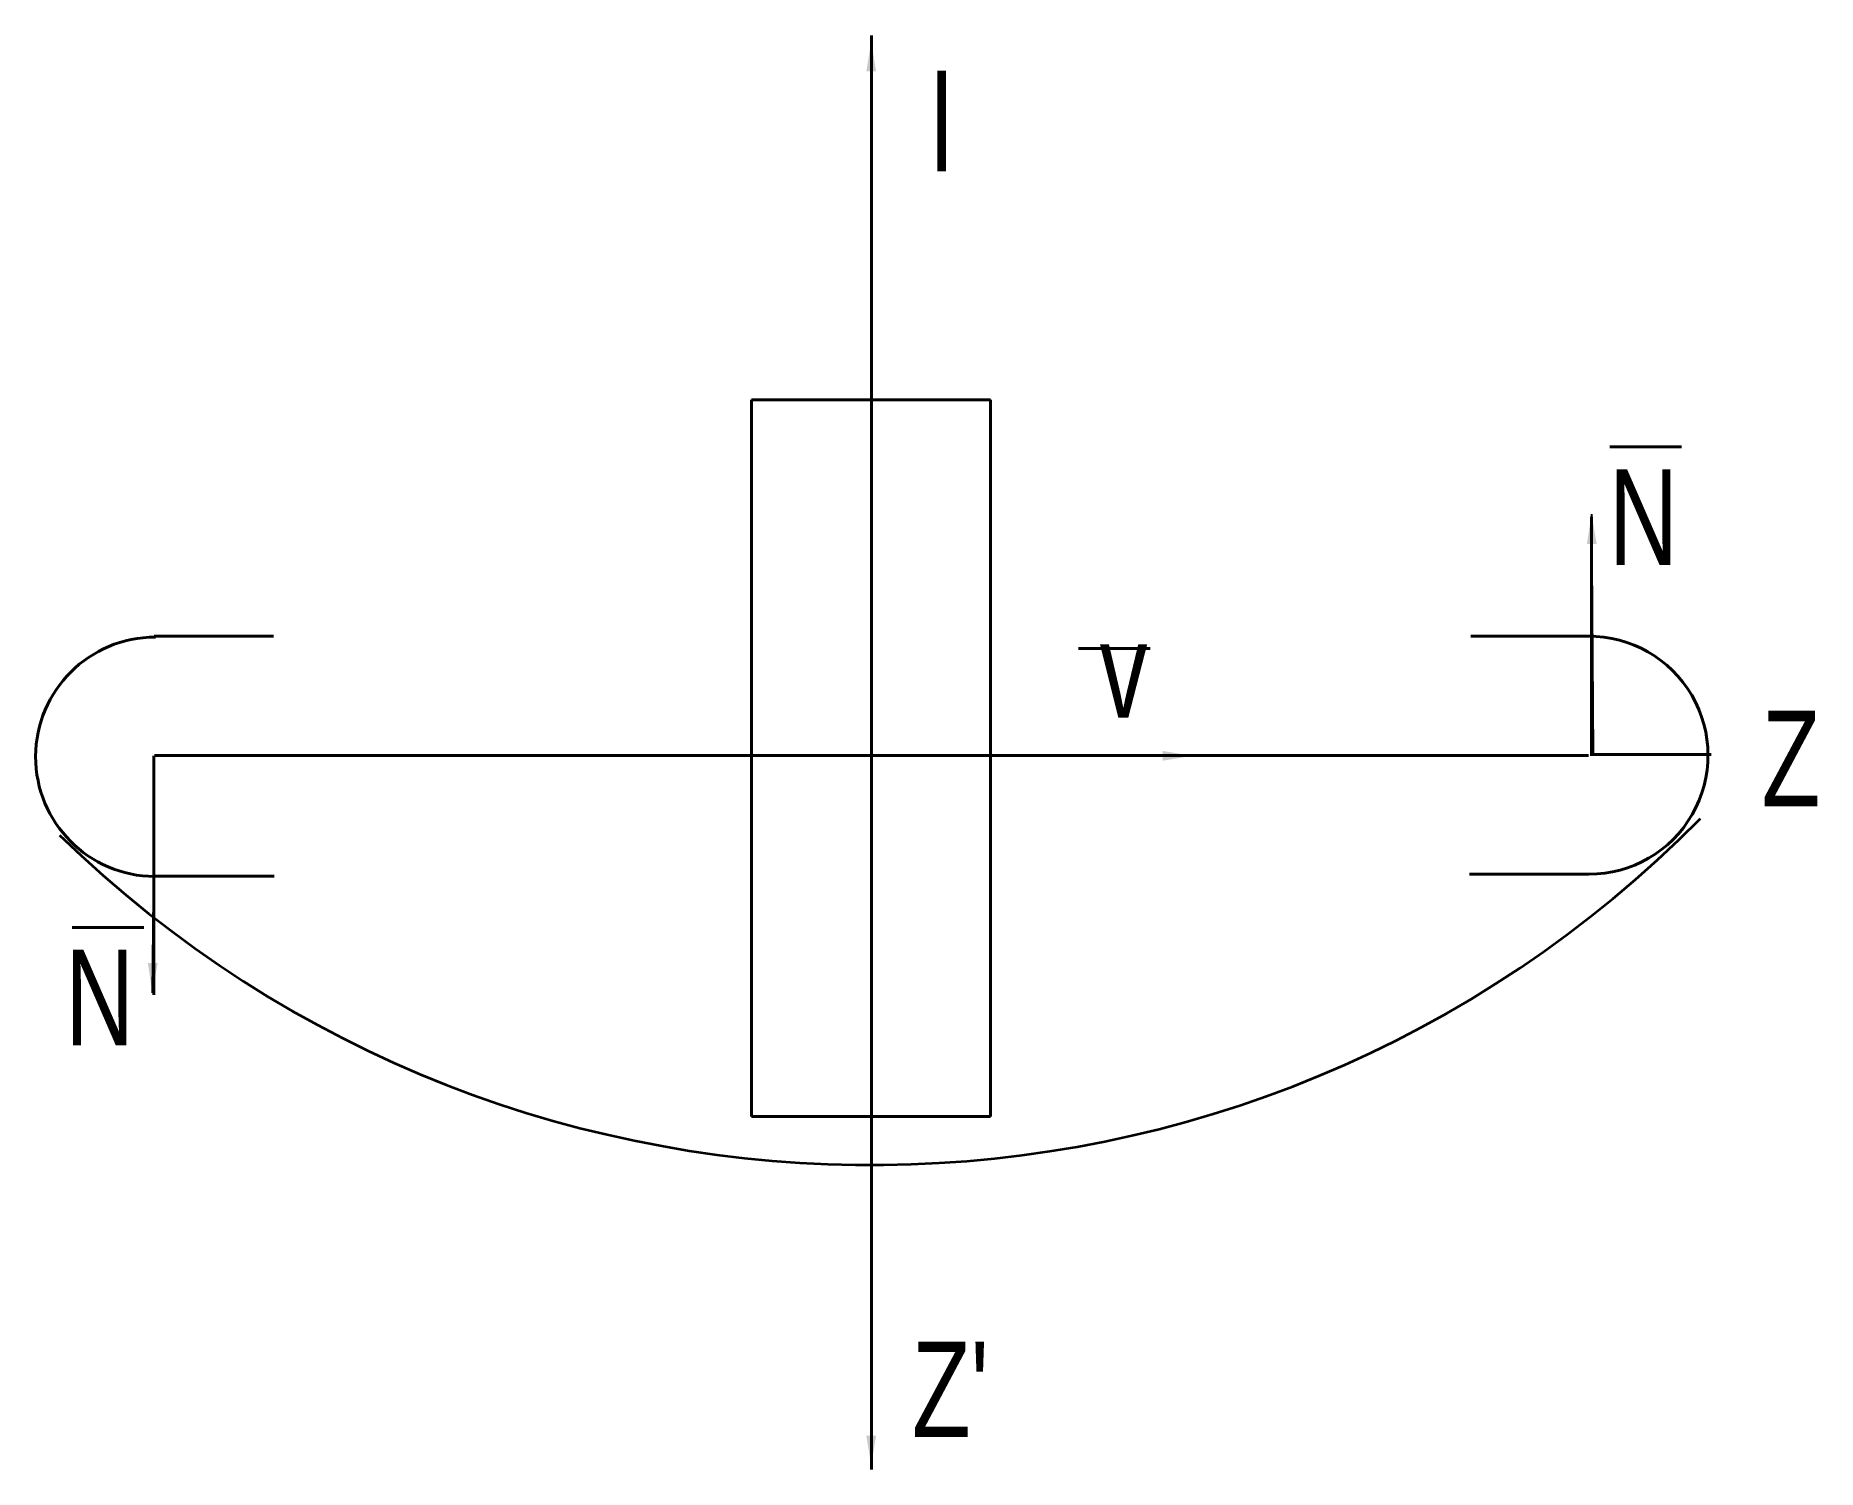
# Model space of a CAD drawing. Header units: millimetres. Extents: x 30 to 179, y 40 to 160.
import ezdxf

# ---------------------------------------------------------------- set-up
doc = ezdxf.new("R2010")
doc.units = ezdxf.units.MM
doc.layers.get('0').update_dxf_attribs({"linetype": 'CONTINUOUS', "lineweight": 0})
doc.styles.get("Standard").update_dxf_attribs({"font": 'txt', "width": 0.75})
doc.dimstyles.get("Standard").update_dxf_attribs({"dimtxt": 2.5, "dimasz": 2.5, "dimexe": 1.25, "dimexo": 0.625, "dimtad": 1, "dimtxsty": 'Standard', "dimcen": 2.5, "dimadec": 0, "dimazin": 0, "dimtfac": 1, "dimtmove": 0, "dimatfit": 3, "dimfxl": 1, "dimarcsym": 0})

msp = doc.modelspace()

# ---------------------------------------------------------------- linework, layer by layer
at = {"lineweight": 40}
for p, q in [((100, 40.5), (100, 160.5)), ((89.95, 130.01), (109.94, 130.01)), ((89.95, 70.04), (89.95, 130.01)), ((109.94, 130.01), (109.94, 70.04)), ((161.79, 126.07), (167.79, 126.07)), ((160.26, 100.22), (160.26, 120.22)), ((39.96, 110.23), (49.96, 110.23)), ((117.31, 109.2), (123.31, 109.2)), ((160.14, 110.23), (150.14, 110.23)), ((39.94, 100.22), (39.94, 80.22)), ((40, 100.25), (160, 100.25)), ((160.26, 100.33), (170.26, 100.33)), ((40, 90.16), (50, 90.16)), ((160.04, 90.31), (150.04, 90.31)), ((33.1, 85.85), (39.1, 85.85)), ((109.94, 70.04), (89.95, 70.04))]:
    msp.add_line(p, q, dxfattribs=at)
for centre, radius, start, end in [((40.06, 100.14), 10.02, 90, 269.6936), ((160.04, 100.27), 9.96, 270, 90.3845)]:
    msp.add_arc(centre, radius, start, end, dxfattribs=at)
at = {"lineweight": 35}
msp.add_arc((100, 163.44), 97.46, 225.7813, 315.3845, dxfattribs=at)

# ---------------------------------------------------------------- texts
at = {"lineweight": 40, "char_height": 8, "width": 100, "attachment_point": 5}
for s, insert in [('l', (105.86, 153.13)), ('N', (164.6, 120.2)), ('v', (121.09, 107.42)), ('Z', (176.95, 100)), ('N', (35.4, 80)), ("Z'", (106.6, 47.2))]:
    msp.add_mtext(s, dxfattribs=dict(at, insert=insert))

# ---------------------------------------------------------------- leaders
at = {"lineweight": 40}
for points in [[(99.97, 160), (99.97, 144.51)], [(160.26, 120.45), (160.38, 100.48)], [(126.85, 100.22), (99.97, 100.22)], [(39.81, 80.38), (39.94, 91.14)], [(99.97, 40.83), (99.97, 55.3)]]:
    msp.add_leader(points, dimstyle='Standard', dxfattribs=at)

doc.saveas('drawing.dxf')
